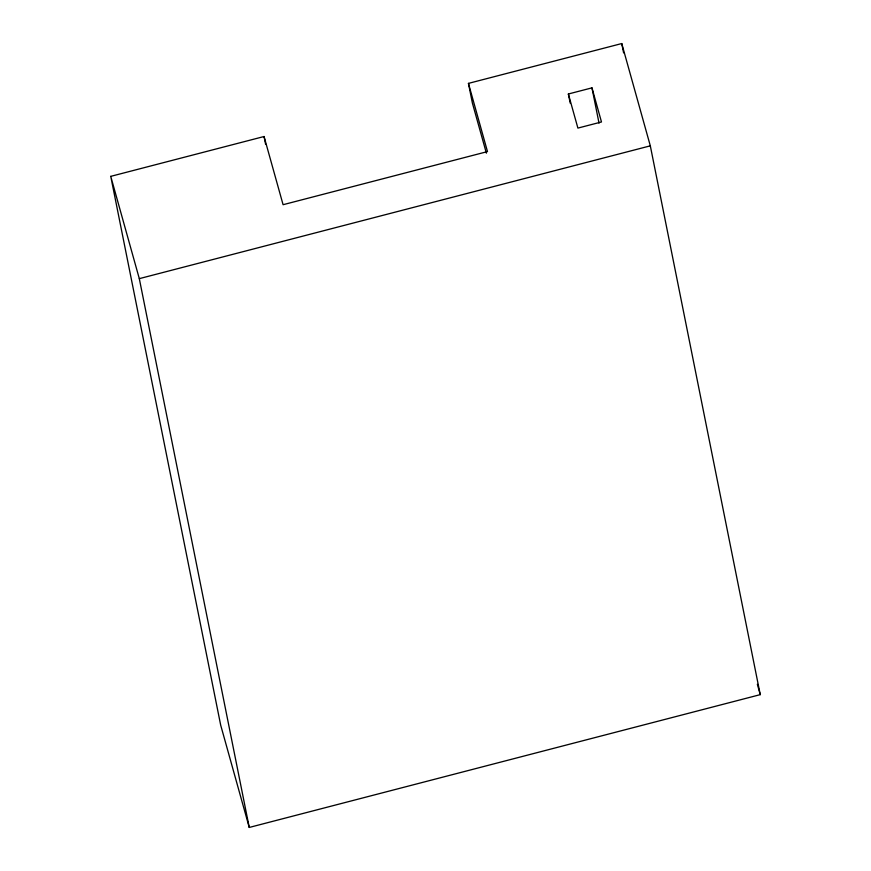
<?xml version="1.0" encoding="UTF-8"?>
<svg xmlns="http://www.w3.org/2000/svg" width="871" height="871" viewBox="0 0 871 871"><rect width="100%" height="100%" fill="white"/><g stroke="black" fill="none" stroke-linecap="round" stroke-linejoin="round"><path stroke-width="1.31" d="M110.748 176.356L264.055 136.518L283.086 204.707L487.488 151.587L468.446 83.387L621.752 43.55L650.31 145.838L760.252 694.644L249.248 827.45L220.69 725.162L110.748 176.356L139.306 278.644L249.248 827.45M568.371 93.992L591.964 87.862L601.48 121.962L577.898 128.091L568.371 93.992L570.211 103.137M139.306 278.644L650.31 145.838M757.356 684.279L760.252 694.644M486.388 153.176L472.376 102.996L468.446 83.387M621.752 43.55L623.614 52.87M591.964 87.862L599.03 123.138M264.055 136.518L265.622 144.357"/></g></svg>
